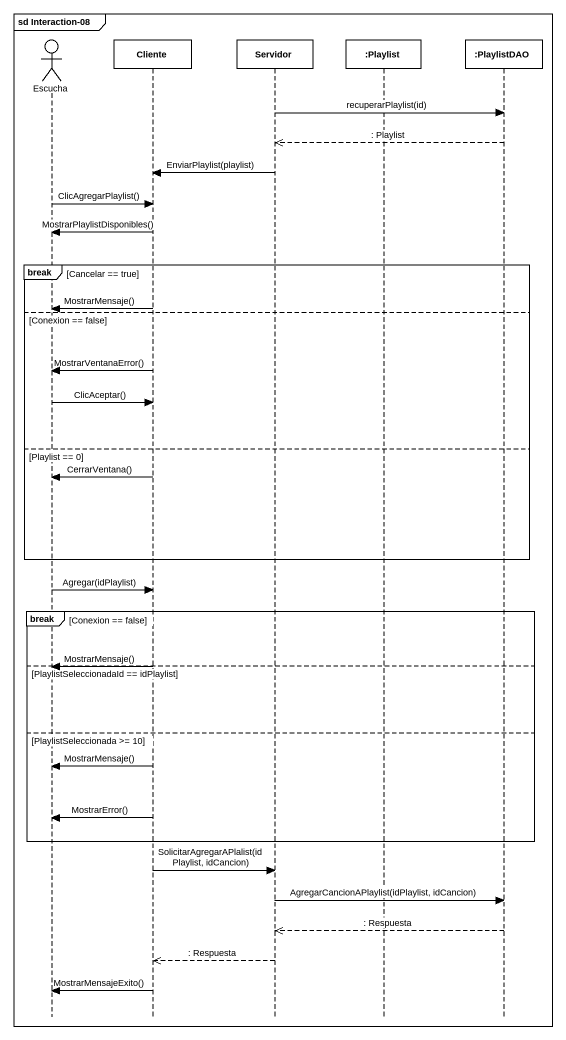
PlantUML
@startuml
mainframe sd Interaction-08
hide footbox
actor Escucha
participant Cliente
participant Servidor
participant ":Playlist" as Playlist
participant ":PlaylistDAO" as PlaylistDAO

Servidor -> PlaylistDAO : recuperarPlaylist(id)
PlaylistDAO -->> Servidor : : Playlist
Servidor -> Cliente : EnviarPlaylist(playlist)
Escucha -> Cliente : ClicAgregarPlaylist()
Cliente -> Escucha : MostrarPlaylistDisponibles()
break Cancelar == true
  Cliente -> Escucha : MostrarMensaje()
else Conexion == false
  Cliente -> Escucha : MostrarVentanaError()
  Escucha -> Cliente : ClicAceptar()
else Playlist == 0
  Cliente -> Escucha : CerrarVentana()
end
Escucha -> Cliente : Agregar(idPlaylist)
break Conexion == false
else PlaylistSeleccionadaId == idPlaylist
  Cliente -> Escucha : MostrarMensaje()
else PlaylistSeleccionada >= 10
  Cliente -> Escucha : MostrarMensaje()
  Cliente -> Escucha : MostrarError()
end
Cliente -> Servidor : SolicitarAgregarAPlalist(idPlaylist, idCancion)
Servidor -> PlaylistDAO : AgregarCancionAPlaylist(idPlaylist, idCancion)
PlaylistDAO -->> Servidor : : Respuesta
Servidor -->> Cliente : : Respuesta
Cliente -> Escucha : MostrarMensajeExito()
@enduml
